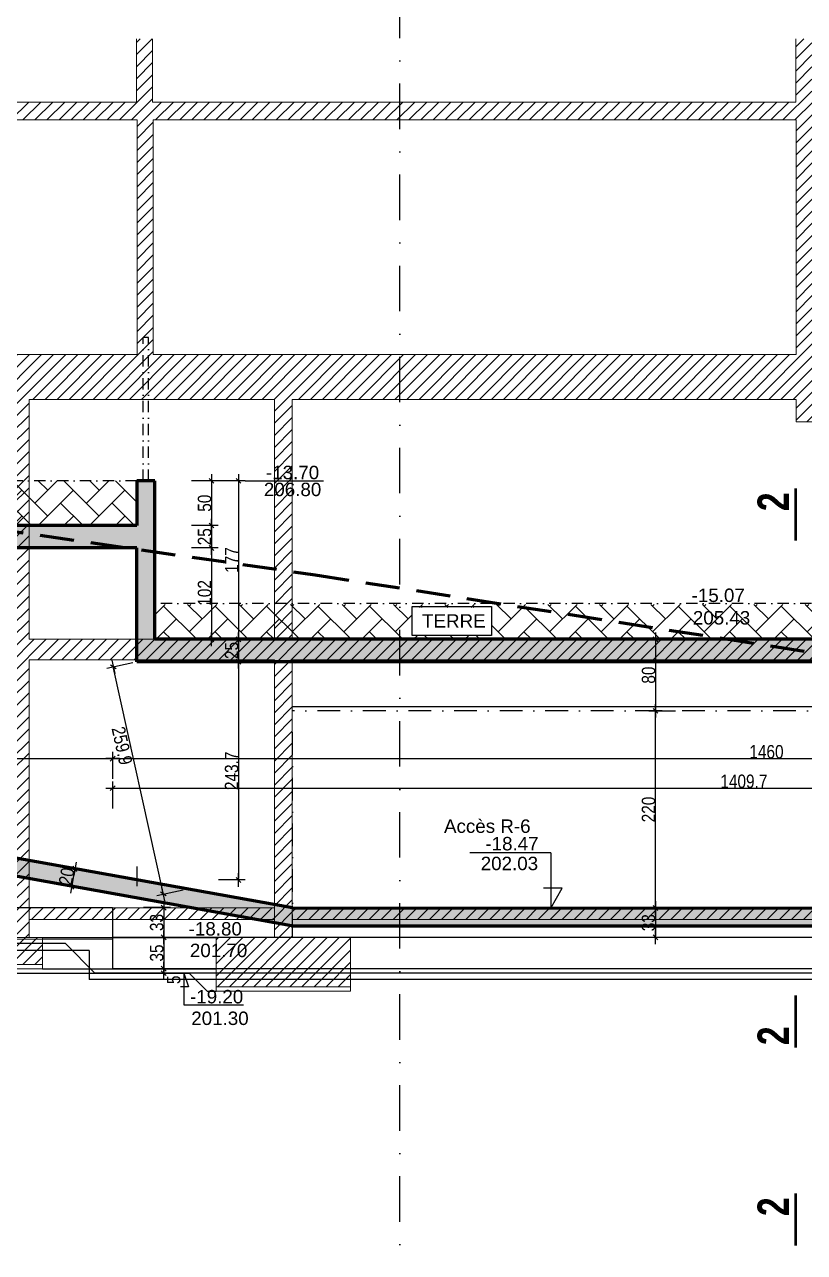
# Model space of a CAD drawing. Header units: millimetres. Extents: x -26249 to 60250, y -21218 to 23336.
# Drawn here: x 57458 to 58329, y 887 to 2259 of the extents above; entities that cross this region are included whole.
import ezdxf
from ezdxf.enums import TextEntityAlignment as Align

# ---------------------------------------------------------------- set-up
doc = ezdxf.new("R2010")
doc.units = ezdxf.units.MM
doc.linetypes.add('CACHEX2', pattern=[19.05, 12.7, -6.35])
doc.linetypes.add('TIRETPTX2', pattern=[50.8, 25.4, -12.7, 0, -12.7])
for name, color, linetype in [('01-coupe soussol', 253, 'Continuous'), ('01_cote_gen', 4, 'Continuous'), ('01_linteaux', 2, 'Continuous'), ('01_poch_murs', 253, 'Continuous'), ('01_texte', 230, 'Continuous'), ('AA_COTES', 2, 'Continuous')]:
    doc.layers.add(name, color=color, linetype=linetype)
doc.layers.add('01_murs_coup', color=5, linetype='Continuous', lineweight=60)
doc.styles.add('impact', font='impact.ttf')
doc.styles.add('MATTE_TXT', font='arial.ttf')
doc.styles.add('STYLE2', font='ARIALN.TTF')
doc.dimstyles.new('JB50', dxfattribs={"dimscale": 0.1, "dimtxt": 150, "dimasz": 15, "dimexe": 0.1, "dimexo": 0.1, "dimgap": 0.09, "dimtad": 1, "dimdec": 1, "dimdsep": 46, "dimtxsty": 'STYLE2', "dimblk1": 'BOND_G', "dimblk2": 'BOND_D', "dimsah": 1, "dimcen": 1.5, "dimdle": 0.01, "dimse1": 1, "dimse2": 1, "dimclrd": 4, "dimclre": 2, "dimclrt": 6, "dimazin": 2, "dimtfac": 2.333333, "dimtdec": 1, "dimtix": 1, "dimtmove": 2, "dimatfit": 3, "dimldrblk": 'BOND_G', "dimfxl": 1, "dimtolj": 1, "dimtzin": 0, "dimarcsym": 0})
pattern_1 = [(45, (38043.464, 0), (3e-15, 28.73682), [60.96, -20.32]), (135, (38057.832, 14.368), (3e-15, 28.73682), [60.96, -20.32])]
pattern_2 = [(45, (24559.321, 5706.199), (-6.735192, 6.735192), [])]

# ---------------------------------------------------------------- blocks, each defined once
blk = doc.blocks.new('BOND_G')
at = {"layer": 'AA_COTES', "color": 0}
for p, q in [((0, -5), (0, 15)), ((5, 0), (-5, 0)), ((1.77, 1.77), (-1.77, -1.77))]:
    blk.add_line(p, q, dxfattribs=at)
blk = doc.blocks.new('BOND_D')
at = {"layer": 'AA_COTES', "color": 0}
for p, q in [((5, 0), (-5, 0)), ((-1.77, -1.77), (1.77, 1.77)), ((0, 5), (0, -15))]:
    blk.add_line(p, q, dxfattribs=at)
blk = doc.blocks.new('*D1533')
at = {"layer": '01_cote_gen', "color": 4, "lineweight": -2, "transparency": 16777216}
blk.add_line((57257.9, 1438.9), (57554.9, 1438.9), dxfattribs=at)
at = {"layer": 'Defpoints', "color": 0, "transparency": 16777216}
for p in [(57256.4, 1537), (57556.4, 1438.9), (57556.4, 1272.5)]:
    blk.add_point(p, dxfattribs=at)
at = {"layer": '01_cote_gen', "color": 4, "lineweight": -2, "transparency": 16777216, "xscale": 1.5, "yscale": 1.5, "zscale": 1.5, "rotation": 180}
blk.add_blockref('BOND_G', (57256.4, 1438.9), dxfattribs=at)
at = {"layer": '01_cote_gen', "color": 4, "lineweight": -2, "transparency": 16777216, "xscale": 1.5, "yscale": 1.5, "zscale": 1.5}
blk.add_blockref('BOND_D', (57556.4, 1438.9), dxfattribs=at)
at = {"layer": '01_cote_gen', "color": 6, "transparency": 16777216, "insert": (57406.4, 1446.5), "char_height": 15, "attachment_point": 5, "style": 'STYLE2'}
blk.add_mtext('\\A1;300', dxfattribs=at)
blk = doc.blocks.new('*D1364')
at = {"layer": '01_cote_gen', "color": 4, "lineweight": -2, "transparency": 16777216}
blk.add_line((57557.9, 1438.9), (59014.9, 1438.9), dxfattribs=at)
at = {"layer": 'Defpoints', "color": 0, "transparency": 16777216}
for p in [(57556.4, 1447.3), (59016.4, 1438.9), (59016.4, 1270.1)]:
    blk.add_point(p, dxfattribs=at)
at = {"layer": '01_cote_gen', "color": 4, "lineweight": -2, "transparency": 16777216, "xscale": 1.5, "yscale": 1.5, "zscale": 1.5, "rotation": 180}
blk.add_blockref('BOND_G', (57556.4, 1438.9), dxfattribs=at)
at = {"layer": '01_cote_gen', "color": 4, "lineweight": -2, "transparency": 16777216, "xscale": 1.5, "yscale": 1.5, "zscale": 1.5}
blk.add_blockref('BOND_D', (59016.4, 1438.9), dxfattribs=at)
at = {"layer": '01_cote_gen', "color": 6, "transparency": 16777216, "insert": (58286.4, 1446.5), "char_height": 15, "attachment_point": 5, "style": 'STYLE2'}
blk.add_mtext('\\A1;1460', dxfattribs=at)
blk = doc.blocks.new('*D1365')
at = {"layer": '01_cote_gen', "color": 4, "lineweight": -2, "transparency": 16777216}
blk.add_line((57557.9, 1405.8), (58964.6, 1405.8), dxfattribs=at)
at = {"layer": 'Defpoints', "color": 0, "transparency": 16777216}
for p in [(57556.4, 1416.4), (58966.1, 1405.8), (58966.1, 1270.1)]:
    blk.add_point(p, dxfattribs=at)
at = {"layer": '01_cote_gen', "color": 4, "lineweight": -2, "transparency": 16777216, "xscale": 1.5, "yscale": 1.5, "zscale": 1.5, "rotation": 180}
blk.add_blockref('BOND_G', (57556.4, 1405.8), dxfattribs=at)
at = {"layer": '01_cote_gen', "color": 4, "lineweight": -2, "transparency": 16777216, "xscale": 1.5, "yscale": 1.5, "zscale": 1.5}
blk.add_blockref('BOND_D', (58966.1, 1405.8), dxfattribs=at)
at = {"layer": '01_cote_gen', "color": 6, "transparency": 16777216, "insert": (58261.2, 1413.5), "char_height": 15, "attachment_point": 5, "style": 'STYLE2'}
blk.add_mtext('\\A1;1409.7', dxfattribs=at)
blk = doc.blocks.new('*D1518')
at = {"layer": '01_cote_gen', "color": 4, "lineweight": -2, "transparency": 16777216}
blk.add_line((57557.9, -233.8), (57875.6, -233.8), dxfattribs=at)
at = {"layer": 'Defpoints', "color": 0, "transparency": 16777216}
for p in [(57556.4, 1383.3), (57877.1, -233.8), (57877.1, -241.8)]:
    blk.add_point(p, dxfattribs=at)
at = {"layer": '01_cote_gen', "color": 4, "lineweight": -2, "transparency": 16777216, "xscale": 1.5, "yscale": 1.5, "zscale": 1.5, "rotation": 180}
blk.add_blockref('BOND_G', (57556.4, -233.8), dxfattribs=at)
at = {"layer": '01_cote_gen', "color": 4, "lineweight": -2, "transparency": 16777216, "xscale": 1.5, "yscale": 1.5, "zscale": 1.5}
blk.add_blockref('BOND_D', (57877.1, -233.8), dxfattribs=at)
at = {"layer": '01_cote_gen', "color": 6, "transparency": 16777216, "insert": (57716.8, -226.2), "char_height": 15, "attachment_point": 5, "style": 'STYLE2'}
blk.add_mtext('\\A1;321', dxfattribs=at)
blk = doc.blocks.new('*D1545')
at = {"layer": '01_cote_gen', "color": 4, "lineweight": -2, "transparency": 16777216}
blk.add_line((57613.4, 1271), (57613.4, 1240.8), dxfattribs=at)
at = {"layer": 'Defpoints', "color": 0, "transparency": 16777216}
for p in [(57549.9, 1272.5), (57586.3, 1239.3), (57613.4, 1239.3)]:
    blk.add_point(p, dxfattribs=at)
at = {"layer": '01_cote_gen', "color": 4, "lineweight": -2, "transparency": 16777216, "xscale": 1.5, "yscale": 1.5, "zscale": 1.5}
for name, p, rotation in [('BOND_G', (57613.4, 1272.5), 90), ('BOND_D', (57613.4, 1239.3), 270)]:
    blk.add_blockref(name, p, dxfattribs=dict(at, rotation=rotation))
at = {"layer": '01_cote_gen', "color": 6, "transparency": 16777216, "insert": (57605.7, 1255.9), "char_height": 15, "attachment_point": 5, "rotation": 90, "style": 'STYLE2'}
blk.add_mtext('\\A1;33', dxfattribs=at)
blk = doc.blocks.new('*D1546')
at = {"layer": '01_cote_gen', "color": 4, "lineweight": -2, "transparency": 16777216}
blk.add_line((57613.4, 1237.8), (57613.4, 1205.8), dxfattribs=at)
at = {"layer": 'Defpoints', "color": 0, "transparency": 16777216}
for p in [(57590.9, 1239.3), (57590.9, 1204.3), (57613.4, 1204.3)]:
    blk.add_point(p, dxfattribs=at)
at = {"layer": '01_cote_gen', "color": 4, "lineweight": -2, "transparency": 16777216, "xscale": 1.5, "yscale": 1.5, "zscale": 1.5}
for name, p, rotation in [('BOND_G', (57613.4, 1239.3), 90), ('BOND_D', (57613.4, 1204.3), 270)]:
    blk.add_blockref(name, p, dxfattribs=dict(at, rotation=rotation))
at = {"layer": '01_cote_gen', "color": 6, "transparency": 16777216, "insert": (57605.7, 1221.8), "char_height": 15, "attachment_point": 5, "rotation": 90, "style": 'STYLE2'}
blk.add_mtext('\\A1;35', dxfattribs=at)
blk = doc.blocks.new('*D1397')
at = {"layer": '01_cote_gen', "color": 4, "lineweight": -2, "transparency": 16777216}
blk.add_line((57613.4, 1200.8), (57613.4, 1202.8), dxfattribs=at)
at = {"layer": 'Defpoints', "color": 0, "transparency": 16777216}
for p in [(57613.4, 1204.3), (57618.6, 1204.3), (57618.6, 1199.3)]:
    blk.add_point(p, dxfattribs=at)
at = {"layer": '01_cote_gen', "color": 4, "lineweight": -2, "transparency": 16777216, "xscale": 1.5, "yscale": 1.5, "zscale": 1.5}
for name, p, rotation in [('BOND_D', (57613.4, 1204.3), 90), ('BOND_G', (57613.4, 1199.3), 270)]:
    blk.add_blockref(name, p, dxfattribs=dict(at, rotation=rotation))
at = {"layer": '01_cote_gen', "color": 6, "transparency": 16777216, "insert": (57624.6, 1191.9), "char_height": 15, "attachment_point": 5, "rotation": 90, "style": 'STYLE2'}
blk.add_mtext('\\A1;5', dxfattribs=at)
blk = doc.blocks.new('*D1507')
at = {"layer": '01_cote_gen', "color": 4, "lineweight": -2, "transparency": 16777216}
blk.add_line((57666.8, 1697.7), (57666.8, 1675.7), dxfattribs=at)
at = {"layer": 'Defpoints', "color": 0, "transparency": 16777216}
for p in [(57644.3, 1699.2), (57533.2, 1674.2), (57666.8, 1674.2)]:
    blk.add_point(p, dxfattribs=at)
at = {"layer": '01_cote_gen', "color": 4, "lineweight": -2, "transparency": 16777216, "xscale": 1.5, "yscale": 1.5, "zscale": 1.5}
for name, p, rotation in [('BOND_G', (57666.8, 1699.2), 90), ('BOND_D', (57666.8, 1674.2), 270)]:
    blk.add_blockref(name, p, dxfattribs=dict(at, rotation=rotation))
at = {"layer": '01_cote_gen', "color": 6, "transparency": 16777216, "insert": (57659.1, 1686.7), "char_height": 15, "attachment_point": 5, "rotation": 90, "style": 'STYLE2'}
blk.add_mtext('\\A1;25', dxfattribs=at)
blk = doc.blocks.new('*D1508')
at = {"layer": '01_cote_gen', "color": 4, "lineweight": -2, "transparency": 16777216}
blk.add_line((57666.8, 1672.7), (57666.8, 1573.7), dxfattribs=at)
at = {"layer": 'Defpoints', "color": 0, "transparency": 16777216}
for p in [(57644.3, 1674.2), (57644.3, 1572.2), (57666.8, 1572.2)]:
    blk.add_point(p, dxfattribs=at)
at = {"layer": '01_cote_gen', "color": 4, "lineweight": -2, "transparency": 16777216, "xscale": 1.5, "yscale": 1.5, "zscale": 1.5}
for name, p, rotation in [('BOND_G', (57666.8, 1674.2), 90), ('BOND_D', (57666.8, 1572.2), 270)]:
    blk.add_blockref(name, p, dxfattribs=dict(at, rotation=rotation))
at = {"layer": '01_cote_gen', "color": 6, "transparency": 16777216, "insert": (57659.1, 1624), "char_height": 15, "attachment_point": 5, "rotation": 90, "style": 'STYLE2'}
blk.add_mtext('\\A1;102', dxfattribs=at)
blk = doc.blocks.new('*D1644')
at = {"layer": '01_cote_gen', "color": 4, "lineweight": -2, "transparency": 16777216}
blk.add_line((57666.8, 1747.7), (57666.8, 1700.7), dxfattribs=at)
at = {"layer": 'Defpoints', "color": 0, "transparency": 16777216}
for p in [(57603.5, 1749.2), (57583.5, 1699.2), (57666.8, 1699.2)]:
    blk.add_point(p, dxfattribs=at)
at = {"layer": '01_cote_gen', "color": 4, "lineweight": -2, "transparency": 16777216, "xscale": 1.5, "yscale": 1.5, "zscale": 1.5}
for name, p, rotation in [('BOND_G', (57666.8, 1749.2), 90), ('BOND_D', (57666.8, 1699.2), 270)]:
    blk.add_blockref(name, p, dxfattribs=dict(at, rotation=rotation))
at = {"layer": '01_cote_gen', "color": 6, "transparency": 16777216, "insert": (57659.1, 1724.2), "char_height": 15, "attachment_point": 5, "rotation": 90, "style": 'STYLE2'}
blk.add_mtext('\\A1;50', dxfattribs=at)
blk = doc.blocks.new('*D1645')
at = {"layer": '01_cote_gen', "color": 4, "lineweight": -2, "transparency": 16777216}
blk.add_line((57697, 1747.7), (57697, 1573.7), dxfattribs=at)
at = {"layer": 'Defpoints', "color": 0, "transparency": 16777216}
for p in [(57674.3, 1749.2), (57691.1, 1572.2), (57697, 1572.2)]:
    blk.add_point(p, dxfattribs=at)
at = {"layer": '01_cote_gen', "color": 4, "lineweight": -2, "transparency": 16777216, "xscale": 1.5, "yscale": 1.5, "zscale": 1.5}
for name, p, rotation in [('BOND_G', (57697, 1749.2), 90), ('BOND_D', (57697, 1572.2), 270)]:
    blk.add_blockref(name, p, dxfattribs=dict(at, rotation=rotation))
at = {"layer": '01_cote_gen', "color": 6, "transparency": 16777216, "insert": (57689.4, 1660.7), "char_height": 15, "attachment_point": 5, "rotation": 90, "style": 'STYLE2'}
blk.add_mtext('\\A1;177', dxfattribs=at)
blk = doc.blocks.new('*D1503')
at = {"layer": '01_cote_gen', "color": 4, "lineweight": -2, "transparency": 16777216}
blk.add_line((58162.4, 1270.6), (58162.4, 1240.8), dxfattribs=at)
at = {"layer": 'Defpoints', "color": 0, "transparency": 16777216}
for p in [(58230.5, 1272.1), (58162.4, 1239.3), (58225.5, 1239.3)]:
    blk.add_point(p, dxfattribs=at)
at = {"layer": '01_cote_gen', "color": 4, "lineweight": -2, "transparency": 16777216, "xscale": 1.5, "yscale": 1.5, "zscale": 1.5}
for name, p, rotation in [('BOND_G', (58162.4, 1272.1), 90), ('BOND_D', (58162.4, 1239.3), 270)]:
    blk.add_blockref(name, p, dxfattribs=dict(at, rotation=rotation))
at = {"layer": '01_cote_gen', "color": 6, "transparency": 16777216, "insert": (58154.8, 1255.7), "char_height": 15, "attachment_point": 5, "rotation": 90, "style": 'STYLE2'}
blk.add_mtext('\\A1;33', dxfattribs=at)
blk = doc.blocks.new('*D1637')
at = {"layer": '01_cote_gen', "color": 4, "lineweight": -2, "transparency": 16777216}
blk.add_line((57697, 1545.7), (57697, 1304.9), dxfattribs=at)
at = {"layer": 'Defpoints', "color": 0, "transparency": 16777216}
for p in [(57655.7, 1547.2), (57583.5, 1303.4), (57697, 1303.4)]:
    blk.add_point(p, dxfattribs=at)
at = {"layer": '01_cote_gen', "color": 4, "lineweight": -2, "transparency": 16777216, "xscale": 1.5, "yscale": 1.5, "zscale": 1.5}
for name, p, rotation in [('BOND_G', (57697, 1547.2), 90), ('BOND_D', (57697, 1303.4), 270)]:
    blk.add_blockref(name, p, dxfattribs=dict(at, rotation=rotation))
at = {"layer": '01_cote_gen', "color": 6, "transparency": 16777216, "insert": (57689.3, 1425.3), "char_height": 15, "attachment_point": 5, "rotation": 90, "style": 'STYLE2'}
blk.add_mtext('\\A1;243.7', dxfattribs=at)
blk = doc.blocks.new('*D1633')
at = {"layer": '01_cote_gen', "color": 4, "lineweight": -2, "transparency": 16777216}
blk.add_line((57697, 1570.7), (57697, 1548.7), dxfattribs=at)
at = {"layer": 'Defpoints', "color": 0, "transparency": 16777216}
for p in [(57724.8, 1572.2), (57697, 1547.2), (57724.8, 1547.2)]:
    blk.add_point(p, dxfattribs=at)
at = {"layer": '01_cote_gen', "color": 4, "lineweight": -2, "transparency": 16777216, "xscale": 1.5, "yscale": 1.5, "zscale": 1.5}
for name, p, rotation in [('BOND_G', (57697, 1572.2), 90), ('BOND_D', (57697, 1547.2), 270)]:
    blk.add_blockref(name, p, dxfattribs=dict(at, rotation=rotation))
at = {"layer": '01_cote_gen', "color": 6, "transparency": 16777216, "insert": (57689.3, 1559.7), "char_height": 15, "attachment_point": 5, "rotation": 90, "style": 'STYLE2'}
blk.add_mtext('\\A1;25', dxfattribs=at)
blk = doc.blocks.new('*D1626')
at = {"layer": '01_cote_gen', "color": 4, "lineweight": -2, "transparency": 16777216}
blk.add_line((57612.7, 1289), (57557.4, 1539.9), dxfattribs=at)
at = {"layer": 'Defpoints', "color": 0, "transparency": 16777216}
for p in [(57557.1, 1541.4), (57583.5, 1547.2), (57639.4, 1293.4)]:
    blk.add_point(p, dxfattribs=at)
at = {"layer": '01_cote_gen', "color": 4, "lineweight": -2, "transparency": 16777216, "xscale": 1.5, "yscale": 1.5, "zscale": 1.5}
for name, p, rotation in [('BOND_D', (57557.1, 1541.4), 102.4171620604029), ('BOND_G', (57613, 1287.6), 282.4171620604029)]:
    blk.add_blockref(name, p, dxfattribs=dict(at, rotation=rotation))
at = {"layer": '01_cote_gen', "color": 6, "transparency": 16777216, "insert": (57566.9, 1453.4), "char_height": 15, "attachment_point": 5, "rotation": 282.4172, "style": 'STYLE2'}
blk.add_mtext('\\A1;259.9', dxfattribs=at)
blk = doc.blocks.new('*D1624')
at = {"layer": '01_cote_gen', "color": 4, "lineweight": -2, "transparency": 16777216}
blk.add_line((58162.4, 1570.7), (58162.4, 1493.7), dxfattribs=at)
at = {"layer": 'Defpoints', "color": 0, "transparency": 16777216}
for p in [(58141.3, 1572.2), (58141.3, 1492.2), (58162.4, 1492.2)]:
    blk.add_point(p, dxfattribs=at)
at = {"layer": '01_cote_gen', "color": 4, "lineweight": -2, "transparency": 16777216, "xscale": 1.5, "yscale": 1.5, "zscale": 1.5}
for name, p, rotation in [('BOND_G', (58162.4, 1572.2), 90), ('BOND_D', (58162.4, 1492.2), 270)]:
    blk.add_blockref(name, p, dxfattribs=dict(at, rotation=rotation))
at = {"layer": '01_cote_gen', "color": 6, "transparency": 16777216, "insert": (58154.8, 1532.2), "char_height": 15, "attachment_point": 5, "rotation": 90, "style": 'STYLE2'}
blk.add_mtext('\\A1;80', dxfattribs=at)
blk = doc.blocks.new('*D1613')
at = {"layer": '01_cote_gen', "color": 4, "lineweight": -2, "transparency": 16777216}
blk.add_line((58162.4, 1273.6), (58162.4, 1490.7), dxfattribs=at)
at = {"layer": 'Defpoints', "color": 0, "transparency": 16777216}
for p in [(58162.4, 1492.2), (58194.9, 1492.2), (58194.9, 1272.1)]:
    blk.add_point(p, dxfattribs=at)
at = {"layer": '01_cote_gen', "color": 4, "lineweight": -2, "transparency": 16777216, "xscale": 1.5, "yscale": 1.5, "zscale": 1.5}
for name, p, rotation in [('BOND_D', (58162.4, 1492.2), 90), ('BOND_G', (58162.4, 1272.1), 270)]:
    blk.add_blockref(name, p, dxfattribs=dict(at, rotation=rotation))
at = {"layer": '01_cote_gen', "color": 6, "transparency": 16777216, "insert": (58154.8, 1382.1), "char_height": 15, "attachment_point": 5, "rotation": 90, "style": 'STYLE2'}
blk.add_mtext('\\A1;220', dxfattribs=at)
blk = doc.blocks.new('*D1571')
at = {"layer": '01_cote_gen', "color": 4, "lineweight": -2, "transparency": 16777216}
blk.add_line((57511.1, 1297.6), (57514.1, 1314.4), dxfattribs=at)
at = {"layer": 'Defpoints', "color": 0, "transparency": 16777216}
for p in [(57514.4, 1315.9), (57523.3, 1314.3), (57519.8, 1294.6)]:
    blk.add_point(p, dxfattribs=at)
at = {"layer": '01_cote_gen', "color": 4, "lineweight": -2, "transparency": 16777216, "xscale": 1.5, "yscale": 1.5, "zscale": 1.5}
for name, p, rotation in [('BOND_D', (57514.4, 1315.9), 79.79622606135948), ('BOND_G', (57510.9, 1296.2), 259.7962260613594)]:
    blk.add_blockref(name, p, dxfattribs=dict(at, rotation=rotation))
at = {"layer": '01_cote_gen', "color": 6, "transparency": 16777216, "insert": (57505.1, 1307.4), "char_height": 15, "attachment_point": 5, "rotation": 79.7962, "style": 'STYLE2'}
blk.add_mtext('\\A1;20', dxfattribs=at)

msp = doc.modelspace()

# ---------------------------------------------------------------- hatches: boundary and pattern name
at = {"layer": '01-coupe soussol'}
h = msp.add_hatch(dxfattribs=at)
h.set_pattern_fill('ANSI31', color=256, scale=3)
h.set_pattern_definition(pattern_2)
h.paths.add_polyline_path([(54634.038, 1239.168), (54173.038, 1239.168), (54173.038, 1204.168), (54634.038, 1204.168)])
h.paths.add_polyline_path([(55168.038, 1239.168), (54684.038, 1239.168), (54684.038, 1204.168), (55168.038, 1204.168)])
h.paths.add_polyline_path([(55448.038, 1239.168), (55218.038, 1239.168), (55218.038, 1204.168), (55448.038, 1204.168)])
h.paths.add_polyline_path([(56063.038, 1239.168), (55498.038, 1239.168), (55498.038, 1204.168), (56063.038, 1204.168)])
h.paths.add_polyline_path([(55498.038, 1239.168), (55448.038, 1239.168), (55448.038, 1209.168), (55498.038, 1209.168)])
h.paths.add_polyline_path([(55218.038, 1239.168), (55168.038, 1239.168), (55168.038, 1209.168), (55218.038, 1209.168)])
h.paths.add_polyline_path([(54684.038, 1239.168), (54634.038, 1239.168), (54634.038, 1209.168), (54684.038, 1209.168)])
h.paths.add_polyline_path([(54669.038, 1259.168), (54649.038, 1259.168), (54649.038, 1239.168), (54669.038, 1239.168)])
h.paths.add_polyline_path([(54669.038, 1272.168), (54649.038, 1272.168), (54649.038, 1259.168), (54669.038, 1259.168)])
h.paths.add_polyline_path([(55203.038, 1259.168), (55183.038, 1259.168), (55183.038, 1239.168), (55203.038, 1239.168)])
h.paths.add_polyline_path([(55203.038, 1272.168), (55183.038, 1272.168), (55183.038, 1259.168), (55203.038, 1259.168)])
h.paths.add_polyline_path([(56813.038, 1239.168), (56113.038, 1239.168), (56113.038, 1204.168), (56813.038, 1204.168)])
h.paths.add_polyline_path([(56827.038, 1272.168), (56097.048, 1272.168), (56097.048, 1259.168), (56827.038, 1259.168)])
h.paths.add_polyline_path([(56883.038, 1239.168), (56813.038, 1239.168), (56813.038, 1204.168), (56883.038, 1204.168)])
h.paths.add_polyline_path([(56869.038, 1549.168), (57443.038, 1549.168), (57443.038, 1239.168), (57463.038, 1239.168), (57463.038, 1549.168), (57737.038, 1549.168), (57737.038, 1239.168), (57757.038, 1239.168), (57757.038, 1549.168), (58471.999, 1549.168), (58471.999, 1482.168), (58491.999, 1482.168), (58491.999, 1590.168), (58976.999, 1590.168), (58976.999, 1239.168), (58996.999, 1239.168), (58996.999, 1875.168), (58980.999, 1875.168), (58980.999, 1613.168), (58467.999, 1613.168), (58467.999, 1572.168), (57757.038, 1572.168), (57757.038, 1840.168), (58319.596, 1840.168), (58319.596, 1815.168), (58369.596, 1815.168), (58369.596, 1840.168), (58467.999, 1840.168), (58467.999, 1613.168), (58485.999, 1613.168), (58485.999, 2152.168), (58980.999, 2152.168), (58980.999, 1895.168), (58996.999, 1895.168), (58996.999, 2242.819), (58980.999, 2242.819), (58980.999, 2172.168), (58337.038, 2172.168), (58337.038, 2242.819), (58319.038, 2242.819), (58319.038, 2172.168), (57601.038, 2172.168), (57601.038, 2242.819), (57583.038, 2242.819), (57583.038, 2172.168), (56865.038, 2172.168), (56865.038, 2242.819), (56849.038, 2242.819), (56849.038, 2172.168), (56849.038, 1572.168), (56849.038, 1549.168), (56849.038, 1239.168), (56869.038, 1239.168)])
h.paths.add_polyline_path([(56869.038, 1572.168), (56869.038, 1840.168), (57443.038, 1840.168), (57443.038, 1572.168)], flags=16)
h.paths.add_polyline_path([(56865.038, 1890.168), (56865.038, 2152.168), (57583.732, 2152.168), (57583.732, 1890.168)], flags=16)
h.paths.add_polyline_path([(57463.038, 1572.168), (57463.038, 1840.168), (57737.038, 1840.168), (57737.038, 1572.168)], flags=16)
h.paths.add_polyline_path([(57601.732, 1890.168), (57601.732, 2152.168), (58319.596, 2152.168), (58319.596, 1890.168)], flags=16)
h.paths.add_polyline_path([(58337.596, 1890.168), (58337.596, 2152.168), (58467.999, 2152.168), (58467.999, 1890.168)], flags=16)
h = msp.add_hatch(dxfattribs=at)
h.set_pattern_fill('ANSI31', color=256, scale=3)
h.set_pattern_definition(pattern_2)
h.paths.add_polyline_path([(59205.211, 1892.168), (58996.999, 1895.168), (58581, 1895.168), (58581, 1875.168), (59205.211, 1875.168)])
h.paths.add_polyline_path([(58631.999, 1239.168), (58391.999, 1239.168), (58391.999, 1184.168), (58631.999, 1184.168)])
h.paths.add_polyline_path([(58976.999, 1272.168), (58491.999, 1272.168), (58491.999, 1259.168), (58976.999, 1259.168)])
h.paths.add_polyline_path([(58491.999, 1272.168), (58471.999, 1272.168), (58471.999, 1259.168), (58491.999, 1259.168)])
h.paths.add_polyline_path([(58471.999, 1272.168), (57757.038, 1272.168), (57757.038, 1259.168), (58471.999, 1259.168)])
h.paths.add_polyline_path([(57822.038, 1239.168), (57672.038, 1239.168), (57672.038, 1184.168), (57822.038, 1184.168)])
h.paths.add_polyline_path([(57737.038, 1272.168), (57463.038, 1272.168), (57463.038, 1259.168), (57737.038, 1259.168)])
h.paths.add_polyline_path([(57478.038, 1239.168), (57428.038, 1239.168), (57428.038, 1209.168), (57478.038, 1209.168)])
h.paths.add_polyline_path([(57443.038, 1272.168), (56869.038, 1272.168), (56869.038, 1259.168), (57443.038, 1259.168)])
h.paths.add_polyline_path([(59011.999, 1239.168), (58961.999, 1239.168), (58961.999, 1209.168), (59011.999, 1209.168)])
at = {"layer": '01_poch_murs'}
h = msp.add_hatch(dxfattribs=at)
h.set_pattern_fill('AR-HBONE', color=256, scale=0.2)
h.set_pattern_definition(pattern_1)
h.paths.add_polyline_path([(57583.496, 1749.206), (57503.115, 1749.206), (57503.115, 1699.206), (57583.496, 1699.206)])
h.paths.add_polyline_path([(57503.115, 1749.206), (57453.115, 1749.206), (57453.115, 1699.206), (57503.115, 1699.206)])
h.paths.add_polyline_path([(57453.115, 1749.206), (57052.705, 1749.206), (57324.474, 1710.098), (57324.474, 1740.122), (57413.065, 1740.122), (57413.065, 1707.829), (57340.241, 1707.829), (57400.162, 1699.206), (57453.115, 1699.206)])
h.paths.add_polyline_path([(57052.705, 1749.206), (56857.115, 1749.206), (56857.115, 1699.206), (57400.162, 1699.206), (57340.241, 1707.829), (57324.474, 1707.829), (57324.474, 1710.098)])
h.paths.add_polyline_path([(56920.152, 1742.091), (56920.152, 1778.261), (56888.924, 1778.261), (56888.924, 1742.091)], flags=9)
h.paths.add_polyline_path([(56978.938, 1696.803), (57046.013, 1696.803), (57046.013, 1719.779), (56978.938, 1719.779)], flags=9)
h = msp.add_hatch(color=256, dxfattribs=at)
h.dxf.hatch_style = 1
h.paths.add_polyline_path([(57603.496, 1749.206), (57583.496, 1749.206), (57583.496, 1699.206), (57400.162, 1699.206), (57573.89, 1674.206), (57583.496, 1674.206), (57583.496, 1672.824), (57603.496, 1669.946)])
h.paths.add_polyline_path([(57400.162, 1699.206), (56865.114, 1699.206), (56865.114, 1764.206), (56849.114, 1764.206), (56849.114, 1674.206), (57573.89, 1674.206)])
h.paths.add_polyline_path([(58244.473, 1572.168), (57603.496, 1572.168), (57603.496, 1669.946), (57583.496, 1672.824), (57583.496, 1547.167), (58404.841, 1547.167)])
h.paths.add_polyline_path([(59001.076, 1681.168), (58981.076, 1681.168), (58981.076, 1572.168), (58382.37, 1572.168), (58382.37, 1612.168), (58362.37, 1612.168), (58362.37, 1572.168), (58244.473, 1572.168), (58404.841, 1547.167), (58981.076, 1547.167), (58981.076, 1459.862), (59001.076, 1456.843)])
h.paths.add_polyline_path([(59001.076, 1456.843), (58981.076, 1459.862), (58981.076, 1239.327), (59001.076, 1239.33)])
h.paths.add_polyline_path([(59016.376, 1239.332), (58966.076, 1239.325), (58966.076, 1209.325), (59016.376, 1209.332)])
h.paths.add_polyline_path([(58981.076, 1272.198), (57757.835, 1272.039), (56849.114, 1435.605), (56849.114, 1415.284), (57756.05, 1252.038), (58981.076, 1252.198)])
h = msp.add_hatch(dxfattribs=at)
h.set_pattern_fill('AR-HBONE', color=256, scale=0.2)
h.set_pattern_definition(pattern_1)
h.paths.add_polyline_path([(57877.115, 1611.168), (57603.496, 1611.168), (57603.496, 1572.168), (57877.115, 1572.168)])
h.paths.add_polyline_path([(57994.308, 1611.168), (57877.115, 1611.168), (57877.115, 1572.168), (58244.473, 1572.168)])
h.paths.add_polyline_path([(57979.425, 1576.531), (57890.835, 1576.531), (57890.835, 1607.824), (57979.425, 1607.824)], flags=16)
h.paths.add_polyline_path([(58362.37, 1611.168), (57994.308, 1611.168), (58244.473, 1572.168), (58362.37, 1572.168)])
h.paths.add_polyline_path([(57898.13, 1581.473), (57976.65, 1581.473), (57976.65, 1603.973), (57898.13, 1603.973)], flags=8)

# ---------------------------------------------------------------- linework, layer by layer
at = {"color": 5, "flags": 128}
for points, elevation in [([(57530.143, 1224.768), (57249.881, 1224.768)], 517158665.099), ([(57530.143, 1224.768), (57530.143, 1192.068)], 517158665.099), ([(58652.333, 1192.068), (57530.143, 1192.068)], -11.068)]:
    msp.add_lwpolyline(points, dxfattribs=dict(at, elevation=elevation))
at = {"layer": '01-coupe soussol', "lineweight": 5}
for p, q in [((57583.038, 2172.168), (57583.038, 2242.819)), ((57601.038, 2172.168), (57601.038, 2242.819)), ((58319.038, 2172.168), (58319.038, 2242.819)), ((56865.038, 2172.168), (57583.038, 2172.168)), ((57601.038, 2172.168), (58319.038, 2172.168)), ((56865.038, 2152.168), (57583.732, 2152.168)), ((57583.732, 2152.168), (57583.732, 1890.168)), ((57601.732, 2152.168), (58319.596, 2152.168)), ((57601.732, 2152.168), (57601.732, 1890.168)), ((58319.596, 1890.168), (58319.596, 2152.168)), ((56865.038, 1890.168), (57583.732, 1890.168)), ((57601.732, 1890.168), (58319.596, 1890.168)), ((57463.038, 1840.168), (57737.038, 1840.168)), ((57463.038, 1572.168), (57463.038, 1840.168)), ((57737.038, 1572.168), (57737.038, 1840.168)), ((57757.038, 1840.168), (58319.596, 1840.168)), ((57757.038, 1572.168), (57757.038, 1840.168)), ((58319.596, 1840.168), (58319.596, 1815.168)), ((58319.596, 1815.168), (58369.596, 1815.168)), ((57463.038, 1572.168), (57737.038, 1572.168)), ((57757.038, 1572.168), (58467.999, 1572.168)), ((57463.038, 1549.168), (57737.038, 1549.168)), ((57463.038, 1549.168), (57463.038, 1239.168)), ((57737.038, 1549.168), (57737.038, 1239.168)), ((57757.038, 1549.168), (58471.999, 1549.168)), ((57757.038, 1549.168), (57757.038, 1239.168)), ((57463.038, 1272.168), (57737.038, 1272.168)), ((57757.038, 1272.168), (58976.999, 1272.168)), ((57463.038, 1259.168), (57737.038, 1259.168)), ((57757.038, 1259.168), (58976.999, 1259.168)), ((57478.038, 1239.168), (57428.038, 1239.168)), ((57478.038, 1239.168), (57478.038, 1204.168)), ((57672.038, 1239.168), (57672.038, 1179.168)), ((57822.038, 1239.168), (57672.038, 1239.168)), ((57822.038, 1239.168), (57822.038, 1179.168)), ((57478.038, 1209.168), (57428.038, 1209.168)), ((57478.038, 1204.168), (57428.038, 1204.168)), ((57822.038, 1184.168), (57672.038, 1184.168)), ((57822.038, 1179.168), (57672.038, 1179.168))]:
    msp.add_line(p, q, dxfattribs=at)
at = {"layer": '01-coupe soussol'}
for p, q in [((57757.038, 1497.168), (58471.999, 1497.168)), ((57478.038, 1239.168), (57672.038, 1239.168)), ((56883.038, 1199.168), (57642.038, 1199.168)), ((57478.038, 1204.168), (57672.038, 1204.168)), ((57662.038, 1179.168), (57642.038, 1199.168)), ((57662.038, 1179.168), (57672.038, 1179.168))]:
    msp.add_line(p, q, dxfattribs=at)
at = {"layer": '01_linteaux', "linetype": 'TIRETPTX2', "ltscale": 2}
msp.add_line((57877.115, 6.331), (57877.115, 2505.177), dxfattribs=at)
at = {"layer": '01_linteaux', "linetype": 'TIRETPTX2', "ltscale": 0.5}
for p, q in [((57596.496, 1909.206), (57590.496, 1909.206)), ((57590.496, 1749.206), (57590.496, 1909.206)), ((57596.496, 1749.206), (57596.496, 1909.206)), ((57583.496, 1749.206), (56851.115, 1749.206)), ((58362.37, 1612.168), (57603.496, 1612.168))]:
    msp.add_line(p, q, dxfattribs=at)
at = {"layer": '01_linteaux', "linetype": 'TIRETPTX2'}
for p in [(58472.075, 1492.168), (57757.114, 1239.325)]:
    msp.add_line(p, (57757.114, 1492.168), dxfattribs=at)
at = {"layer": '01_linteaux'}
for p, q in [((57256.414, 1272.403), (57556.414, 1272.537)), ((57556.414, 1272.537), (57556.43, 1237.537)), ((57256.414, 1237.403), (57556.43, 1237.537)), ((57556.405, 1237.537), (57556.405, 1204.325)), ((58966.076, 1239.325), (57556.429, 1239.325)), ((57503.833, 1232.443), (57236.414, 1232.403)), ((57503.833, 1232.443), (57536.4, 1199.325)), ((58966.076, 1199.325), (57536.4, 1199.325)), ((58966.076, 1204.325), (57556.405, 1204.325))]:
    msp.add_line(p, q, dxfattribs=at)
at = {"layer": '01_murs_coup'}
for p, q in [((57603.496, 1749.206), (57583.496, 1749.206)), ((57583.496, 1749.206), (57583.496, 1699.206)), ((57603.496, 1572.168), (57603.496, 1749.206)), ((57583.496, 1699.206), (56865.114, 1699.206)), ((57583.496, 1674.206), (56849.114, 1674.206)), ((57583.496, 1547.167), (57583.496, 1674.206)), ((58362.37, 1572.168), (57603.496, 1572.168)), ((58981.076, 1547.167), (57583.496, 1547.167)), ((57757.119, 1272.167), (56849.114, 1435.605)), ((57756.05, 1252.038), (56849.114, 1415.284)), ((57757.119, 1272.038), (58981.076, 1272.198)), ((57756.05, 1252.038), (58981.078, 1252.198))]:
    msp.add_line(p, q, dxfattribs=at)
at = {"layer": '01_murs_coup', "linetype": 'CACHEX2', "ltscale": 3}
msp.add_lwpolyline([(51531.49, 2849.444), (51941.74, 2756.168), (53716.486, 2388.168), (54315.826, 2256.168), (55606.63, 1971.168), (55948.057, 1908.168), (57782.63, 1644.168), (58468.98, 1537.168), (59123.919, 1438.298)], dxfattribs=at)
at = {"layer": '01_texte'}
for p, q in [((57704.489, 1749.206), (57791.93, 1749.206)), ((58045.524, 1333.835), (57955.338, 1333.835)), ((58045.524, 1333.835), (58045.532, 1272.068)), ((57583.496, 1318.63), (57583.496, 1296.658)), ((58058.349, 1294.124), (58037.603, 1294.124)), ((58045.532, 1272.068), (58058.349, 1294.124)), ((57635.867, 1199.325), (57641.139, 1184.006)), ((57635.867, 1199.325), (57635.867, 1163.877)), ((57641.139, 1184.006), (57632.024, 1184.006)), ((57635.867, 1163.877), (57702.668, 1163.877))]:
    msp.add_line(p, q, dxfattribs=at)
at = {"layer": '01_texte', "const_width": 3}
for points in [[(58319.082, 1740.853), (58319.082, 1682.353)], [(58319.082, 1174.682), (58319.082, 1116.181)], [(58319.082, 953.601), (58319.082, 895.101)]]:
    msp.add_lwpolyline(points, dxfattribs=at)
at = {"layer": '01_texte'}
msp.add_lwpolyline([(57890.835, 1608.824), (57979.425, 1608.824), (57979.425, 1576.531), (57890.835, 1576.531)], close=True, dxfattribs=at)

# ---------------------------------------------------------------- texts
at = {"layer": '01_texte', "style": 'MATTE_TXT'}
for s, p in [('-13.70', (57727.591, 1750.98)), ('206.80', (57725.279, 1732.075)), ('-15.07 ', (58202.85, 1613.85)), ('TERRE', (57901.88, 1585.223)), ('205.43', (58204.229, 1588.719)), ('-18.47', (57972.592, 1336.47)), ('202.03', (57967.372, 1314.355)), ('-18.80', (57641.284, 1241.372)), ('201.70', (57642.663, 1217.241)), ('-19.20', (57642.808, 1165.559)), ('201.30', (57644.187, 1141.428))]:
    msp.add_text(s, height=15, dxfattribs=at).set_placement(p)
at = {"layer": '01_texte', "style": 'impact'}
for p in [(58321.934, 1725.773), (58321.934, 1129.409), (58321.934, 938.521)]:
    msp.add_text('2', height=35, rotation=90, dxfattribs=at).set_placement(p, align=Align.BOTTOM_CENTER)
at = {"layer": '01_texte', "insert": (57974.715, 1370.993), "char_height": 15, "attachment_point": 2, "line_spacing_factor": 0.894142, "style": 'MATTE_TXT'}
msp.add_mtext('Accès R-6', dxfattribs=at)

# ---------------------------------------------------------------- dimensions: what is measured, and where the dimension line sits
at = {"layer": '01_cote_gen'}
for base, p1, p2, picture, middle in [((57666.799, 1699.206), (57603.496, 1749.206), (57583.496, 1699.206), '*D1644', (57659.131, 1724.206)), ((57696.989, 1572.168), (57674.299, 1749.206), (57691.052, 1572.168), '*D1645', (57689.45, 1660.687)), ((57666.799, 1674.206), (57644.299, 1699.206), (57533.2, 1674.206), '*D1507', (57659.131, 1686.706)), ((57696.989, 1547.167), (57724.824, 1572.168), (57724.824, 1547.167), '*D1633', (57689.322, 1559.668)), ((58162.424, 1492.168), (58141.35, 1572.168), (58141.35, 1492.168), '*D1624', (58154.756, 1532.168)), ((57696.989, 1303.419), (57655.656, 1547.167), (57583.496, 1303.419), '*D1637', (57689.322, 1425.293)), ((57613.364, 1204.325), (57590.864, 1239.325), (57590.864, 1204.325), '*D1546', (57605.696, 1221.825))]:
    dim = msp.add_linear_dim(base=base, p1=p1, p2=p2, angle=90, dimstyle='JB50', dxfattribs=at)
    dim.commit()
    dim.dimension.update_dxf_attribs({"geometry": picture, "text_midpoint": middle})
for base, p1, p2, angle, picture, middle, dimtype in [((57666.799, 1572.168), (57644.299, 1674.206), (57644.299, 1572.168), 90, '*D1508', (57659.131, 1623.987), 160), ((57557.113, 1541.358), (57639.379, 1293.36), (57583.496, 1547.167), 102.417162, '*D1626', (57566.888, 1453.441), 161), ((57613.364, 1204.325), (57618.633, 1199.325), (57618.633, 1204.325), 90, '*D1397', (57624.572, 1191.876), 160)]:
    dim = msp.add_linear_dim(base=base, p1=p1, p2=p2, angle=angle, dimstyle='JB50', dxfattribs=at)
    dim.commit()
    dim.dimension.update_dxf_attribs({"geometry": picture, "text_midpoint": middle, "dimtype": dimtype})
for base, p1, p2, picture, middle in [((57556.414, 1438.855), (57256.414, 1536.976), (57556.414, 1272.537), '*D1533', (57406.414, 1446.522)), ((59016.376, 1438.855), (57556.414, 1447.251), (59016.376, 1270.098), '*D1364', (58286.395, 1446.522)), ((58966.076, 1405.84), (57556.414, 1416.355), (58966.076, 1270.092), '*D1365', (58261.245, 1413.508))]:
    dim = msp.add_linear_dim(base=base, p1=p1, p2=p2, dimstyle='JB50', dxfattribs=at)
    dim.commit()
    dim.dimension.update_dxf_attribs({"geometry": picture, "text_midpoint": middle})
for base, p1, p2, text, picture, middle in [((58162.424, 1492.168), (58194.857, 1272.096), (58194.857, 1492.168), '220', '*D1613', (58154.756, 1382.132)), ((57613.364, 1239.325), (57549.935, 1272.534), (57586.257, 1239.325), '33', '*D1545', (57605.696, 1255.93)), ((58162.424, 1239.33), (58230.471, 1272.095), (58225.46, 1239.33), '33', '*D1503', (58154.756, 1255.712))]:
    dim = msp.add_linear_dim(base=base, p1=p1, p2=p2, angle=90, text=text, dimstyle='JB50', dxfattribs=at)
    dim.commit()
    dim.dimension.update_dxf_attribs({"geometry": picture, "text_midpoint": middle})
dim = msp.add_linear_dim(base=(57877.115, -233.842), p1=(57556.414, 1383.34), p2=(57877.115, -241.812), text='321', dimstyle='JB50', dxfattribs=at)
dim.commit()
dim.dimension.update_dxf_attribs({"geometry": '*D1518', "text_midpoint": (57716.764, -226.175)})
dim = msp.add_aligned_dim(p1=(57519.766, 1294.569), p2=(57523.309, 1314.252), distance=9.042, dimstyle='JB50', dxfattribs=at)
dim.commit()
dim.dimension.update_dxf_attribs({"geometry": '*D1571', "text_midpoint": (57505.093, 1307.37)})

doc.saveas('drawing.dxf')
